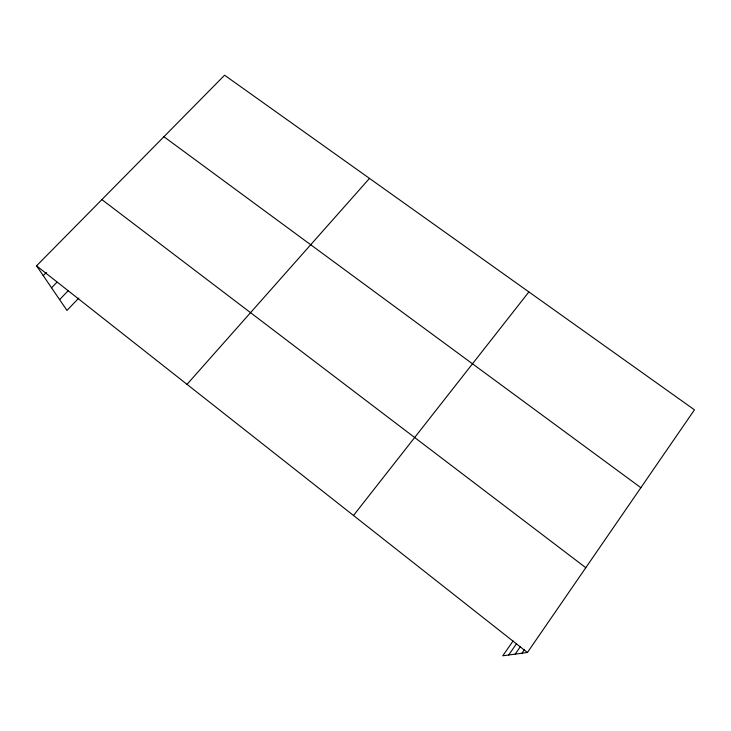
<?xml version="1.0" encoding="UTF-8"?>
<svg xmlns="http://www.w3.org/2000/svg" width="731" height="731" viewBox="0 0 731 731"><rect width="100%" height="100%" fill="white"/><g stroke="black" fill="none" stroke-linecap="round" stroke-linejoin="round"><path stroke-width="1.1" d="M513.098 640.95L502.764 655.789L527.435 652.491L694.45 409.835L224.6 75.211L36.55 265.828L66.969 310.428L78.82 298.056M521.971 653.222L524.538 649.493M515.2 654.126L520.308 646.752M508.685 654.994L516.47 643.792M353.493 515.483L528.878 291.925M187.026 384.351L369.484 178.401M59.604 299.619L68.102 290.801M51.545 287.804L57 282.193M43.23 275.614L46.373 272.407M163.908 136.724L640.868 487.696M101.892 199.59L585.796 567.704M36.55 265.828L527.435 652.491"/></g></svg>
